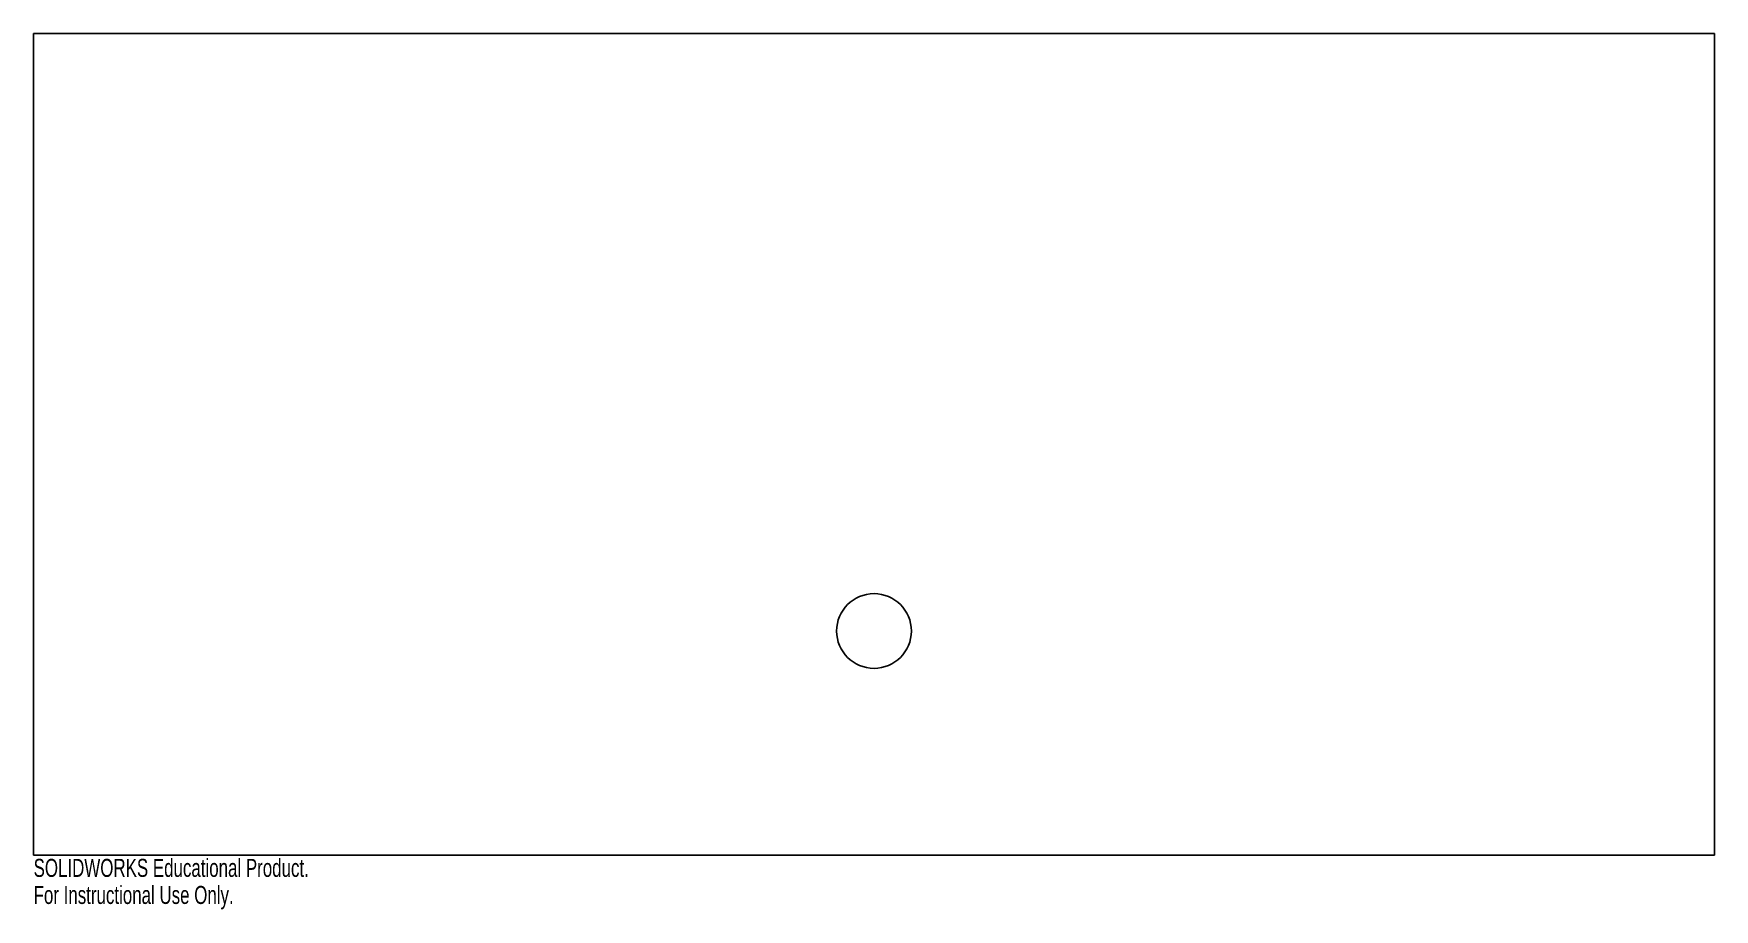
# Model space of a CAD drawing. Header units: millimetres. Extents: x 0 to 450, y -15 to 220.
import ezdxf

# ---------------------------------------------------------------- set-up
doc = ezdxf.new("R2010")
doc.units = ezdxf.units.MM
doc.styles.add('SLDTEXTSTYLE0', font='TXT', dxfattribs={"width": 0.7})

msp = doc.modelspace()

# ---------------------------------------------------------------- linework, layer by layer
at = {"color": 7, "linetype": 'Continuous', "lineweight": 25}
for p, q in [((450, 220), (0, 220)), ((0, 220), (0, 0)), ((450, 0), (450, 220)), ((0, 0), (450, 0))]:
    msp.add_line(p, q, dxfattribs=at)
msp.add_circle((225, 60), 10, dxfattribs=at)

# ---------------------------------------------------------------- texts
at = {"color": 7, "linetype": 'Continuous', "char_height": 4.8336, "attachment_point": 1, "style": 'SLDTEXTSTYLE0'}
for s, insert in [('SOLIDWORKS Educational Product.', (0, -1.02)), ('For Instructional Use Only.', (0, -8.27))]:
    msp.add_mtext(s, dxfattribs=dict(at, insert=insert))

doc.saveas('drawing.dxf')
